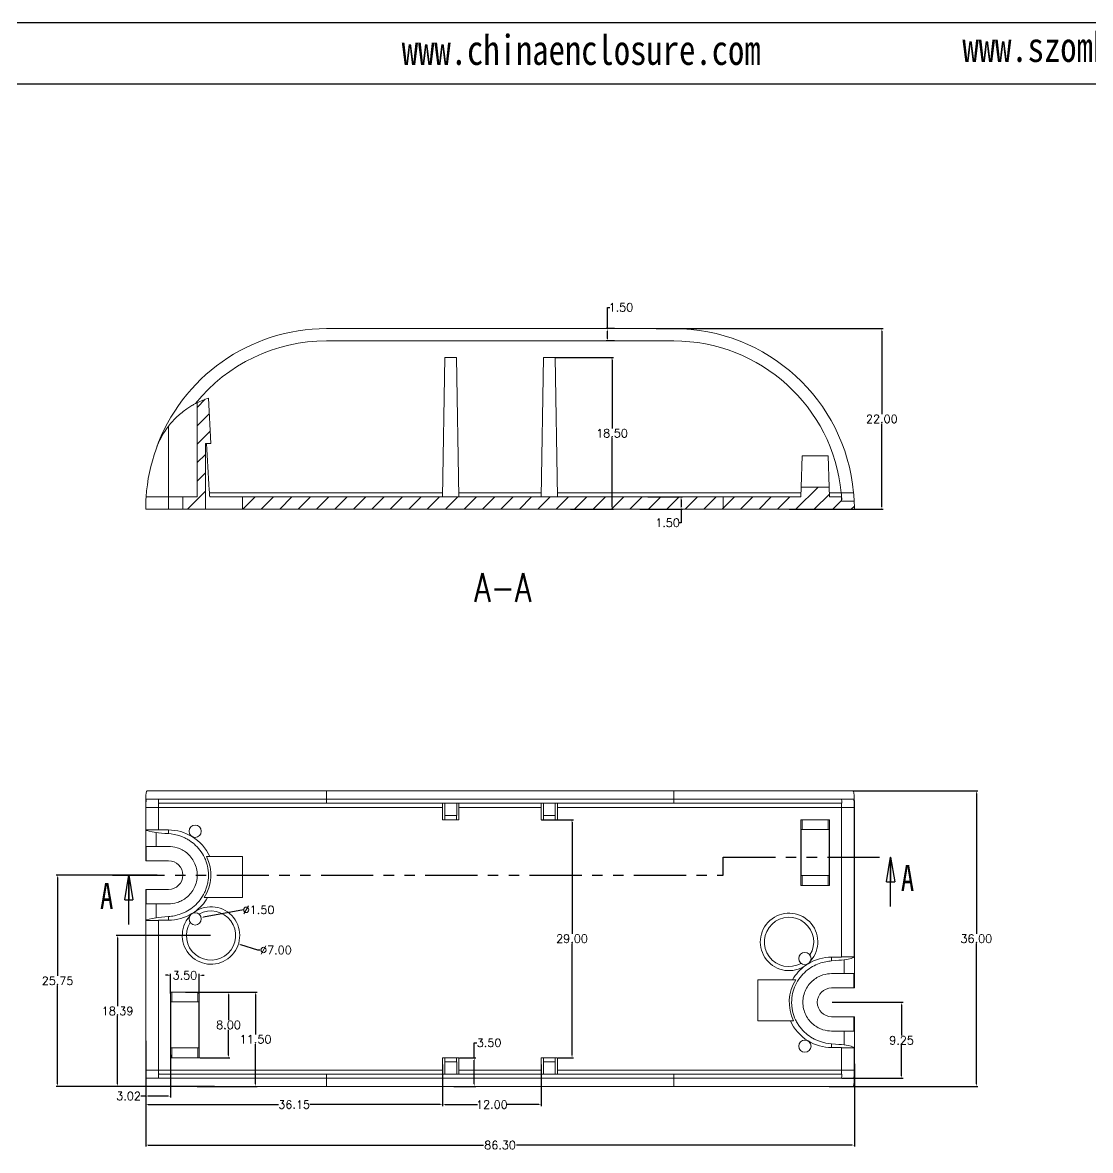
# Model space of a CAD drawing. Header units: inches. Extents: x 2759 to 3735, y 573 to 887.
# Drawn here: x 3407 to 3537, y 749.1 to 886.5 of the extents above; entities that cross this region are included whole.
import ezdxf

# ---------------------------------------------------------------- set-up
doc = ezdxf.new("R2010")
doc.units = ezdxf.units.IN
doc.linetypes.add('PHANTOM', pattern=[12.7, 6.35, -1.27, 1.27, -1.27, 1.27, -1.27])
doc.layers.add('文字', color=81, linetype='Continuous')
doc.styles.add('SLDTEXTSTYLE0', font='TXT', dxfattribs={"width": 0.75})
doc.styles.add('SLDTEXTSTYLE3', font='TXT', dxfattribs={"width": 0.75, "bigfont": 'bigfont'})
doc.styles.get("Standard").update_dxf_attribs({"font": 'txt', "bigfont": 'gbcbig.shx'})
doc.styles.add('宋体', font='', dxfattribs={"width": 0.8, "height": 3.5})
doc.styles.get('宋体').set_extended_font_data('SimSun')
doc.dimstyles.new('1.5', dxfattribs={"dimtxt": 1, "dimasz": 0.3, "dimexe": 0.18, "dimexo": 0.0625, "dimgap": 0.09, "dimtad": 0, "dimtih": 1, "dimtoh": 1, "dimzin": 0, "dimdsep": 46, "dimtxsty": 'Standard', "dimcen": 0, "dimadec": 0, "dimazin": 2, "dimtfac": 1, "dimtofl": 0, "dimtmove": 0, "dimatfit": 3, "dimfxl": 1, "dimtolj": 1, "dimtzin": 0, "dimarcsym": 0})

# ---------------------------------------------------------------- blocks, each defined once
blk = doc.blocks.new('_CLOSED')
at = {"color": 0, "linetype": 'ByBlock', "lineweight": -2}
for p, q in [((-1, 0.166667), (0, 0)), ((-1, 0.166667), (-1, -0.166667)), ((0, 0), (-1, -0.166667)), ((0, 0), (-1, 0))]:
    blk.add_line(p, q, dxfattribs=at)
blk = doc.blocks.new('*D218')
at = {"color": 0, "lineweight": -2}
for p, q in [((3421.96, 762.48), (3421.96, 749.62)), ((3508.26, 759.68), (3508.26, 749.62)), ((3422.26, 749.8), (3463.1, 749.8)), ((3507.96, 749.8), (3467.11, 749.8))]:
    blk.add_line(p, q, dxfattribs=at)
at = {"color": 0}
for points in [[(3422.26, 749.85), (3422.26, 749.75), (3421.96, 749.8)], [(3507.96, 749.85), (3507.96, 749.75), (3508.26, 749.8)]]:
    blk.add_solid(points, dxfattribs=at)
at = {"layer": 'Defpoints', "color": 0}
for p in [(3421.96, 762.55), (3508.26, 759.74), (3508.26, 749.8)]:
    blk.add_point(p, dxfattribs=at)
at = {"color": 0, "insert": (3465.11, 749.8), "char_height": 1, "attachment_point": 5}
blk.add_mtext('\\A1;86.30', dxfattribs=at)
blk = doc.blocks.new('*D219')
at = {"color": 0, "lineweight": -2}
for p, q in [((3508.14, 792.94), (3523.29, 792.94)), ((3523.11, 792.64), (3523.11, 775.53)), ((3523.11, 757.24), (3523.11, 774.35)), ((3505.18, 756.94), (3523.29, 756.94))]:
    blk.add_line(p, q, dxfattribs=at)
at = {"color": 0}
for points in [[(3523.06, 792.64), (3523.16, 792.64), (3523.11, 792.94)], [(3523.06, 757.24), (3523.16, 757.24), (3523.11, 756.94)]]:
    blk.add_solid(points, dxfattribs=at)
at = {"layer": 'Defpoints', "color": 0}
for p in [(3508.08, 792.94), (3523.11, 792.94), (3505.12, 756.94)]:
    blk.add_point(p, dxfattribs=at)
at = {"color": 0, "insert": (3523.11, 774.94), "char_height": 1, "attachment_point": 5}
blk.add_mtext('\\A1;36.00', dxfattribs=at)
blk = doc.blocks.new('*D221')
at = {"color": 0, "lineweight": -2}
for p, q in [((3428.54, 768.44), (3432.22, 768.44)), ((3432.04, 768.14), (3432.04, 765.03)), ((3432.04, 760.74), (3432.04, 763.85)), ((3428.54, 760.44), (3432.22, 760.44))]:
    blk.add_line(p, q, dxfattribs=at)
at = {"color": 0}
for points in [[(3431.99, 768.14), (3432.09, 768.14), (3432.04, 768.44)], [(3431.99, 760.74), (3432.09, 760.74), (3432.04, 760.44)]]:
    blk.add_solid(points, dxfattribs=at)
at = {"layer": 'Defpoints', "color": 0}
for p in [(3428.48, 768.44), (3432.04, 768.44), (3428.48, 760.44)]:
    blk.add_point(p, dxfattribs=at)
at = {"color": 0, "insert": (3432.04, 764.44), "char_height": 1, "attachment_point": 5}
blk.add_mtext('\\A1;8.00', dxfattribs=at)
blk = doc.blocks.new('*D222')
at = {"color": 0, "lineweight": -2}
for p, q in [((3426.79, 768.44), (3435.52, 768.44)), ((3435.34, 768.14), (3435.34, 763.28)), ((3435.34, 757.24), (3435.34, 762.1)), ((3428.24, 756.94), (3435.52, 756.94))]:
    blk.add_line(p, q, dxfattribs=at)
at = {"color": 0}
for points in [[(3435.29, 768.14), (3435.39, 768.14), (3435.34, 768.44)], [(3435.29, 757.24), (3435.39, 757.24), (3435.34, 756.94)]]:
    blk.add_solid(points, dxfattribs=at)
at = {"layer": 'Defpoints', "color": 0}
for p in [(3426.73, 768.44), (3435.34, 768.44), (3428.18, 756.94)]:
    blk.add_point(p, dxfattribs=at)
at = {"color": 0, "insert": (3435.34, 762.69), "char_height": 1, "attachment_point": 5}
blk.add_mtext('\\A1;11.50', dxfattribs=at)
blk = doc.blocks.new('*D223')
at = {"color": 0, "lineweight": -2}
for p, q in [((3429.85, 775.33), (3418.35, 775.33)), ((3418.53, 775.03), (3418.53, 766.72)), ((3418.53, 757.24), (3418.53, 765.54)), ((3430.35, 756.94), (3418.35, 756.94))]:
    blk.add_line(p, q, dxfattribs=at)
at = {"color": 0}
for points in [[(3418.48, 775.03), (3418.58, 775.03), (3418.53, 775.33)], [(3418.48, 757.24), (3418.58, 757.24), (3418.53, 756.94)]]:
    blk.add_solid(points, dxfattribs=at)
at = {"layer": 'Defpoints', "color": 0}
for p in [(3418.53, 775.33), (3429.91, 775.33), (3430.42, 756.94)]:
    blk.add_point(p, dxfattribs=at)
at = {"color": 0, "insert": (3418.53, 766.13), "char_height": 1, "attachment_point": 5}
blk.add_mtext('\\A1;18.39', dxfattribs=at)
blk = doc.blocks.new('*D224')
at = {"color": 0, "lineweight": -2}
for p, q in [((3423.35, 782.69), (3411.04, 782.69)), ((3411.22, 782.39), (3411.22, 770.4)), ((3411.22, 757.24), (3411.22, 769.22)), ((3426.47, 756.94), (3411.04, 756.94))]:
    blk.add_line(p, q, dxfattribs=at)
at = {"color": 0}
for points in [[(3411.17, 782.39), (3411.27, 782.39), (3411.22, 782.69)], [(3411.17, 757.24), (3411.27, 757.24), (3411.22, 756.94)]]:
    blk.add_solid(points, dxfattribs=at)
at = {"layer": 'Defpoints', "color": 0}
for p in [(3411.22, 782.69), (3423.41, 782.69), (3426.54, 756.94)]:
    blk.add_point(p, dxfattribs=at)
at = {"color": 0, "insert": (3411.22, 769.81), "char_height": 1, "attachment_point": 5}
blk.add_mtext('\\A1;25.75', dxfattribs=at)
blk = doc.blocks.new('*D225')
at = {"color": 0, "lineweight": -2}
for p, q in [((3461.96, 760.44), (3461.96, 762.26)), ((3461.96, 762.26), (3462.26, 762.26)), ((3460.17, 760.44), (3462.14, 760.44)), ((3461.96, 757.24), (3461.96, 760.14)), ((3459.46, 756.94), (3462.14, 756.94))]:
    blk.add_line(p, q, dxfattribs=at)
at = {"color": 0}
for points in [[(3461.91, 760.14), (3462.01, 760.14), (3461.96, 760.44)], [(3461.91, 757.24), (3462.01, 757.24), (3461.96, 756.94)]]:
    blk.add_solid(points, dxfattribs=at)
at = {"layer": 'Defpoints', "color": 0}
for p in [(3460.11, 760.44), (3461.96, 760.44), (3459.39, 756.94)]:
    blk.add_point(p, dxfattribs=at)
at = {"color": 0, "insert": (3463.77, 762.26), "char_height": 1, "attachment_point": 5}
blk.add_mtext('\\A1;3.50', dxfattribs=at)
blk = doc.blocks.new('*D226')
at = {"color": 0, "lineweight": -2}
for p, q in [((3421.96, 759.4), (3421.96, 754.55)), ((3458.11, 759.4), (3458.11, 754.55)), ((3422.26, 754.73), (3438.11, 754.73)), ((3457.81, 754.73), (3441.95, 754.73))]:
    blk.add_line(p, q, dxfattribs=at)
at = {"color": 0}
for points in [[(3422.26, 754.78), (3422.26, 754.68), (3421.96, 754.73)], [(3457.81, 754.78), (3457.81, 754.68), (3458.11, 754.73)]]:
    blk.add_solid(points, dxfattribs=at)
at = {"layer": 'Defpoints', "color": 0}
for p in [(3421.96, 759.47), (3458.11, 759.47), (3458.11, 754.73)]:
    blk.add_point(p, dxfattribs=at)
at = {"color": 0, "insert": (3440.03, 754.73), "char_height": 1, "attachment_point": 5}
blk.add_mtext('\\A1;36.15', dxfattribs=at)
blk = doc.blocks.new('*D227')
at = {"color": 0, "lineweight": -2}
for p, q in [((3458.11, 759.63), (3458.11, 754.55)), ((3470.11, 759.63), (3470.11, 754.55)), ((3458.41, 754.73), (3462.35, 754.73)), ((3469.81, 754.73), (3465.86, 754.73))]:
    blk.add_line(p, q, dxfattribs=at)
at = {"color": 0}
for points in [[(3458.41, 754.78), (3458.41, 754.68), (3458.11, 754.73)], [(3469.81, 754.78), (3469.81, 754.68), (3470.11, 754.73)]]:
    blk.add_solid(points, dxfattribs=at)
at = {"layer": 'Defpoints', "color": 0}
for p in [(3458.11, 759.69), (3470.11, 759.69), (3470.11, 754.73)]:
    blk.add_point(p, dxfattribs=at)
at = {"color": 0, "insert": (3464.11, 754.73), "char_height": 1, "attachment_point": 5}
blk.add_mtext('\\A1;12.00', dxfattribs=at)
blk = doc.blocks.new('*D228')
at = {"color": 0, "lineweight": -2}
for p, q in [((3470.17, 789.44), (3474.05, 789.44)), ((3473.87, 789.14), (3473.87, 775.53)), ((3473.87, 760.74), (3473.87, 774.35)), ((3472.17, 760.44), (3474.05, 760.44))]:
    blk.add_line(p, q, dxfattribs=at)
at = {"color": 0}
for points in [[(3473.82, 789.14), (3473.92, 789.14), (3473.87, 789.44)], [(3473.82, 760.74), (3473.92, 760.74), (3473.87, 760.44)]]:
    blk.add_solid(points, dxfattribs=at)
at = {"layer": 'Defpoints', "color": 0}
for p in [(3470.11, 789.44), (3473.87, 789.44), (3472.11, 760.44)]:
    blk.add_point(p, dxfattribs=at)
at = {"color": 0, "insert": (3473.87, 774.94), "char_height": 1, "attachment_point": 5}
blk.add_mtext('\\A1;29.00', dxfattribs=at)
blk = doc.blocks.new('*D230')
at = {"color": 0, "lineweight": -2}
for p, q in [((3424.98, 760.78), (3424.98, 755.59)), ((3421.96, 757.92), (3421.96, 755.59)), ((3421.96, 755.77), (3421.37, 755.77)), ((3424.68, 755.77), (3422.26, 755.77))]:
    blk.add_line(p, q, dxfattribs=at)
at = {"color": 0}
for points in [[(3422.26, 755.82), (3422.26, 755.72), (3421.96, 755.77)], [(3424.68, 755.82), (3424.68, 755.72), (3424.98, 755.77)]]:
    blk.add_solid(points, dxfattribs=at)
at = {"layer": 'Defpoints', "color": 0}
for p in [(3424.98, 760.84), (3421.96, 757.99), (3421.96, 755.77)]:
    blk.add_point(p, dxfattribs=at)
at = {"color": 0, "insert": (3419.87, 755.77), "char_height": 1, "attachment_point": 5}
blk.add_mtext('\\A1;3.02', dxfattribs=at)
blk = doc.blocks.new('*D231')
at = {"color": 0, "lineweight": -2}
for p, q in [((3424.68, 770.48), (3424.38, 770.48)), ((3424.98, 768.28), (3424.98, 770.66)), ((3428.48, 768.28), (3428.48, 770.66)), ((3428.78, 770.48), (3429.08, 770.48))]:
    blk.add_line(p, q, dxfattribs=at)
at = {"color": 0}
for points in [[(3424.68, 770.53), (3424.68, 770.43), (3424.98, 770.48)], [(3428.78, 770.53), (3428.78, 770.43), (3428.48, 770.48)]]:
    blk.add_solid(points, dxfattribs=at)
at = {"layer": 'Defpoints', "color": 0}
for p in [(3428.48, 770.48), (3424.98, 768.22), (3428.48, 768.22)]:
    blk.add_point(p, dxfattribs=at)
at = {"color": 0, "insert": (3426.73, 770.48), "char_height": 1, "attachment_point": 5}
blk.add_mtext('\\A1;3.50', dxfattribs=at)
blk = doc.blocks.new('*D232')
at = {"color": 0, "lineweight": -2}
for p, q in [((3435.59, 773.56), (3433.54, 774.2)), ((3435.89, 773.56), (3435.59, 773.56))]:
    blk.add_line(p, q, dxfattribs=at)
at = {"color": 0}
blk.add_solid([(3433.55, 774.25), (3433.52, 774.15), (3433.25, 774.29)], dxfattribs=at)
at = {"layer": 'Defpoints', "color": 0}
for p in [(3426.57, 776.37), (3433.25, 774.29)]:
    blk.add_point(p, dxfattribs=at)
at = {"color": 0, "insert": (3437.81, 773.56), "char_height": 1, "attachment_point": 5}
blk.add_mtext('\\A1;∅7.00', dxfattribs=at)
blk = doc.blocks.new('*D233')
at = {"color": 0, "lineweight": -2}
blk.add_line((3433.86, 778.46), (3429.01, 777.55), dxfattribs=at)
at = {"color": 0}
blk.add_solid([(3429, 777.59), (3429.02, 777.5), (3428.72, 777.49)], dxfattribs=at)
at = {"layer": 'Defpoints', "color": 0}
for p in [(3427.24, 777.21), (3428.72, 777.49)]:
    blk.add_point(p, dxfattribs=at)
at = {"color": 0, "insert": (3435.7, 778.46), "char_height": 1, "attachment_point": 5}
blk.add_mtext('\\A1;∅1.50', dxfattribs=at)
blk = doc.blocks.new('*D234')
at = {"color": 0, "lineweight": -2}
for p, q in [((3505.55, 767.19), (3514.18, 767.19)), ((3514, 766.89), (3514, 763.15)), ((3514, 758.24), (3514, 761.97)), ((3506.72, 757.94), (3514.18, 757.94))]:
    blk.add_line(p, q, dxfattribs=at)
at = {"color": 0}
for points in [[(3513.95, 766.89), (3514.05, 766.89), (3514, 767.19)], [(3513.95, 758.24), (3514.05, 758.24), (3514, 757.94)]]:
    blk.add_solid(points, dxfattribs=at)
at = {"layer": 'Defpoints', "color": 0}
for p in [(3505.48, 767.19), (3514, 767.19), (3506.66, 757.94)]:
    blk.add_point(p, dxfattribs=at)
at = {"color": 0, "insert": (3514, 762.56), "char_height": 1, "attachment_point": 5}
blk.add_mtext('\\A1;9.25', dxfattribs=at)
blk = doc.blocks.new('*D238')
at = {"color": 0, "lineweight": -2}
for p, q in [((3483.11, 828.76), (3487.33, 828.76)), ((3482.13, 827.26), (3487.33, 827.26)), ((3487.15, 828.46), (3487.15, 827.56)), ((3487.15, 827.26), (3487.15, 825.61)), ((3487.15, 825.61), (3486.85, 825.61))]:
    blk.add_line(p, q, dxfattribs=at)
at = {"color": 0}
for points in [[(3487.1, 828.46), (3487.2, 828.46), (3487.15, 828.76)], [(3487.1, 827.56), (3487.2, 827.56), (3487.15, 827.26)]]:
    blk.add_solid(points, dxfattribs=at)
at = {"layer": 'Defpoints', "color": 0}
for p in [(3483.04, 828.76), (3487.15, 828.76), (3482.07, 827.26)]:
    blk.add_point(p, dxfattribs=at)
at = {"color": 0, "insert": (3485.51, 825.61), "char_height": 1, "attachment_point": 5}
blk.add_mtext('\\A1;1.50', dxfattribs=at)
blk = doc.blocks.new('*D239')
at = {"color": 0, "lineweight": -2}
for p, q in [((3484.12, 849.26), (3511.78, 849.26)), ((3511.6, 848.96), (3511.6, 838.85)), ((3511.6, 827.56), (3511.6, 837.67)), ((3500.33, 827.26), (3511.78, 827.26))]:
    blk.add_line(p, q, dxfattribs=at)
at = {"color": 0}
for points in [[(3511.55, 848.96), (3511.65, 848.96), (3511.6, 849.26)], [(3511.55, 827.56), (3511.65, 827.56), (3511.6, 827.26)]]:
    blk.add_solid(points, dxfattribs=at)
at = {"layer": 'Defpoints', "color": 0}
for p in [(3484.06, 849.26), (3511.6, 849.26), (3500.27, 827.26)]:
    blk.add_point(p, dxfattribs=at)
at = {"color": 0, "insert": (3511.6, 838.26), "char_height": 1, "attachment_point": 5}
blk.add_mtext('\\A1;22.00', dxfattribs=at)
blk = doc.blocks.new('*D240')
at = {"color": 0, "lineweight": -2}
for p, q in [((3478.19, 849.26), (3478.19, 851.85)), ((3478.19, 851.85), (3478.49, 851.85)), ((3479.06, 849.26), (3478.01, 849.26)), ((3479.06, 847.76), (3478.01, 847.76)), ((3478.19, 848.06), (3478.19, 848.96))]:
    blk.add_line(p, q, dxfattribs=at)
at = {"color": 0}
for points in [[(3478.14, 848.96), (3478.24, 848.96), (3478.19, 849.26)], [(3478.14, 848.06), (3478.24, 848.06), (3478.19, 847.76)]]:
    blk.add_solid(points, dxfattribs=at)
at = {"layer": 'Defpoints', "color": 0}
for p in [(3478.19, 849.26), (3479.13, 849.26), (3479.13, 847.76)]:
    blk.add_point(p, dxfattribs=at)
at = {"color": 0, "insert": (3479.83, 851.85), "char_height": 1, "attachment_point": 5}
blk.add_mtext('\\A1;1.50', dxfattribs=at)
blk = doc.blocks.new('*D241')
at = {"color": 0, "lineweight": -2}
for p, q in [((3471.87, 845.76), (3478.92, 845.76)), ((3478.74, 845.46), (3478.74, 837.1)), ((3478.74, 827.56), (3478.74, 835.92)), ((3473.67, 827.26), (3478.92, 827.26))]:
    blk.add_line(p, q, dxfattribs=at)
at = {"color": 0}
for points in [[(3478.69, 845.46), (3478.79, 845.46), (3478.74, 845.76)], [(3478.69, 827.56), (3478.79, 827.56), (3478.74, 827.26)]]:
    blk.add_solid(points, dxfattribs=at)
at = {"layer": 'Defpoints', "color": 0}
for p in [(3471.81, 845.76), (3473.61, 827.26), (3478.74, 827.26)]:
    blk.add_point(p, dxfattribs=at)
at = {"color": 0, "insert": (3478.74, 836.51), "char_height": 1, "attachment_point": 5}
blk.add_mtext('\\A1;18.50', dxfattribs=at)

msp = doc.modelspace()

# ---------------------------------------------------------------- hatches: boundary and pattern name
at = {"linetype": 'Continuous', "lineweight": 0}
h = msp.add_hatch(dxfattribs=at)
h.set_pattern_fill('ANSI31', color=4, scale=0.5, style=0)
edge = h.paths.add_edge_path(flags=0)
edge.add_line((3428.228, 828.76), (3426.478, 828.76))
edge.add_line((3426.478, 828.76), (3426.478, 827.26))
edge.add_line((3426.478, 827.26), (3429.228, 827.26))
edge.add_line((3429.228, 827.26), (3429.228, 835.26))
edge.add_line((3429.228, 835.26), (3429.888, 835.26))
edge.add_line((3429.888, 835.26), (3429.598, 840.786))
edge.add_arc((3432.642, 831.26), 10, 107.72076, 116.19038)
edge.add_line((3428.228, 840.234), (3428.228, 828.76))
h = msp.add_hatch(dxfattribs=at)
h.set_pattern_fill('ANSI31', color=4, scale=0.5, style=0)
edge = h.paths.add_edge_path(flags=0)
edge.add_line((3492.28, 828.76), (3492.28, 827.26))
edge.add_line((3492.28, 827.26), (3508.255, 827.26))
edge.add_arc((3486.255, 827.26), 22, 0, 2.60525)
edge.add_line((3508.233, 828.26), (3506.7, 828.26))
edge.add_line((3506.7, 828.26), (3506.7, 828.76))
edge.add_line((3506.7, 828.76), (3505.233, 828.76))
edge.add_line((3505.233, 828.76), (3505.191, 829.96))
edge.add_line((3505.191, 829.96), (3501.775, 829.96))
edge.add_line((3501.775, 829.96), (3501.733, 828.76))
edge.add_line((3501.733, 828.76), (3492.28, 828.76))
h = msp.add_hatch(dxfattribs=at)
h.set_pattern_fill('ANSI31', color=4, scale=0.5, style=0)
h.paths.add_polyline_path([(3492.28, 828.76), (3433.728, 828.76), (3433.728, 827.26), (3492.28, 827.26)], flags=0)

# ---------------------------------------------------------------- linework, layer by layer
for p, q in [((3291.166, 886.544), (3734.668, 886.544)), ((3302.642, 879.078), (3727.202, 879.078))]:
    msp.add_line(p, q)
at = {"color": 7, "linetype": 'Continuous', "lineweight": 15}
for p, q in [((3486.255, 849.26), (3443.955, 849.26)), ((3443.955, 847.76), (3486.255, 847.76)), ((3458.402, 845.76), (3458.105, 828.76)), ((3458.402, 845.76), (3459.809, 845.76)), ((3459.809, 845.76), (3460.105, 828.76)), ((3470.402, 845.76), (3470.105, 828.76)), ((3470.402, 845.76), (3471.809, 845.76)), ((3471.809, 845.76), (3472.105, 828.76)), ((3428.228, 828.76), (3428.228, 840.234)), ((3429.598, 840.786), (3429.888, 835.26)), ((3424.728, 837.374), (3424.728, 828.76)), ((3429.228, 835.26), (3429.228, 827.26)), ((3429.228, 835.26), (3429.888, 835.26)), ((3501.775, 829.96), (3501.907, 833.76)), ((3505.058, 833.76), (3501.907, 833.76)), ((3505.191, 829.96), (3505.058, 833.76)), ((3501.733, 828.76), (3501.775, 829.96)), ((3501.775, 829.96), (3505.191, 829.96)), ((3505.191, 829.96), (3505.233, 828.76)), ((3424.728, 828.76), (3422.007, 828.76)), ((3424.728, 827.26), (3424.728, 828.76)), ((3426.478, 828.76), (3424.728, 828.76)), ((3426.478, 827.26), (3426.478, 828.76)), ((3426.478, 828.76), (3428.228, 828.76)), ((3429.747, 828.76), (3433.728, 828.76)), ((3433.728, 828.76), (3492.28, 828.76)), ((3433.728, 827.26), (3433.728, 828.76)), ((3460.097, 829.26), (3470.114, 829.26)), ((3492.28, 828.76), (3492.28, 827.26)), ((3492.28, 828.76), (3501.733, 828.76)), ((3505.233, 828.76), (3506.7, 828.76)), ((3506.658, 829.26), (3508.164, 829.26)), ((3506.7, 828.76), (3506.7, 828.26)), ((3506.708, 828.394), (3506.708, 828.658)), ((3421.955, 827.26), (3424.728, 827.26)), ((3424.728, 827.26), (3426.478, 827.26)), ((3426.478, 827.26), (3429.228, 827.26)), ((3429.228, 827.26), (3433.728, 827.26)), ((3433.728, 827.26), (3492.28, 827.26)), ((3492.28, 827.26), (3508.255, 827.26)), ((3506.7, 828.394), (3506.708, 828.394)), ((3506.7, 828.26), (3508.233, 828.26)), ((3422.134, 792.939), (3443.955, 792.939)), ((3443.955, 792.939), (3443.955, 791.939)), ((3486.255, 792.939), (3443.955, 792.939)), ((3486.255, 791.939), (3486.255, 792.939)), ((3486.255, 792.939), (3508.077, 792.939)), ((3422.047, 791.939), (3443.955, 791.939)), ((3423.503, 791.737), (3423.503, 791.439)), ((3423.503, 791.439), (3423.51, 791.439)), ((3423.51, 791.439), (3423.51, 790.939)), ((3423.553, 791.439), (3443.955, 791.439)), ((3486.255, 791.939), (3443.955, 791.939)), ((3443.955, 791.939), (3443.955, 791.439)), ((3443.955, 791.439), (3486.255, 791.439)), ((3458.385, 791.439), (3458.385, 789.939)), ((3459.826, 789.939), (3459.826, 791.439)), ((3470.385, 791.439), (3470.385, 789.939)), ((3471.826, 789.939), (3471.826, 791.439)), ((3486.255, 791.939), (3508.164, 791.939)), ((3486.255, 791.939), (3486.255, 791.439)), ((3486.255, 791.439), (3506.658, 791.439)), ((3506.7, 791.439), (3506.708, 791.439)), ((3506.7, 791.439), (3506.7, 790.939)), ((3506.708, 791.737), (3506.708, 791.439)), ((3421.955, 790.139), (3421.955, 784.439)), ((3421.978, 790.939), (3421.978, 788.215)), ((3423.51, 790.939), (3421.978, 790.939)), ((3458.105, 790.939), (3423.51, 790.939)), ((3423.51, 790.939), (3423.51, 788.189)), ((3458.105, 790.939), (3458.105, 789.439)), ((3460.105, 789.439), (3460.105, 790.939)), ((3470.105, 790.939), (3460.105, 790.939)), ((3470.105, 790.939), (3470.105, 789.439)), ((3472.105, 789.439), (3472.105, 790.939)), ((3506.7, 790.939), (3472.105, 790.939)), ((3508.233, 790.939), (3506.7, 790.939)), ((3506.7, 790.939), (3506.7, 772.689)), ((3508.233, 772.715), (3508.233, 790.939)), ((3508.255, 768.939), (3508.255, 790.139)), ((3458.402, 789.439), (3458.105, 789.439)), ((3458.402, 789.939), (3458.385, 789.939)), ((3458.402, 789.939), (3458.402, 789.439)), ((3459.809, 789.939), (3458.402, 789.939)), ((3458.402, 789.439), (3459.809, 789.439)), ((3459.809, 789.439), (3459.809, 789.939)), ((3459.809, 789.939), (3459.826, 789.939)), ((3459.809, 789.439), (3460.105, 789.439)), ((3470.402, 789.439), (3470.105, 789.439)), ((3470.402, 789.939), (3470.385, 789.939)), ((3470.402, 789.939), (3470.402, 789.439)), ((3471.809, 789.939), (3470.402, 789.939)), ((3470.402, 789.439), (3471.809, 789.439)), ((3471.809, 789.439), (3471.809, 789.939)), ((3471.809, 789.939), (3471.826, 789.939)), ((3471.809, 789.439), (3472.105, 789.439)), ((3501.733, 789.439), (3501.733, 781.439)), ((3501.907, 789.439), (3501.733, 789.439)), ((3501.907, 789.439), (3501.907, 788.239)), ((3505.058, 789.439), (3501.907, 789.439)), ((3505.058, 788.239), (3505.058, 789.439)), ((3505.058, 789.439), (3505.233, 789.439)), ((3505.233, 781.439), (3505.233, 789.439)), ((3423.51, 788.215), (3421.978, 788.215)), ((3423.214, 786.189), (3423.214, 787.883)), ((3424.728, 788.189), (3423.51, 788.189)), ((3424.728, 787.737), (3424.728, 788.189)), ((3501.775, 782.639), (3501.775, 788.239)), ((3501.775, 788.239), (3501.907, 788.239)), ((3505.058, 788.239), (3501.907, 788.239)), ((3505.191, 788.239), (3505.058, 788.239)), ((3505.191, 782.639), (3505.191, 788.239)), ((3422.007, 786.189), (3423.214, 786.189)), ((3422.007, 784.439), (3422.007, 786.189)), ((3424.728, 786.189), (3423.214, 786.189)), ((3429.747, 784.939), (3433.728, 784.939)), ((3433.728, 784.939), (3433.728, 779.939)), ((3422.007, 784.439), (3421.955, 784.439)), ((3424.728, 784.439), (3422.007, 784.439)), ((3501.907, 782.639), (3501.775, 782.639)), ((3501.907, 782.639), (3501.907, 781.439)), ((3501.907, 782.639), (3505.058, 782.639)), ((3505.058, 781.439), (3505.058, 782.639)), ((3505.058, 782.639), (3505.191, 782.639)), ((3421.955, 780.939), (3422.007, 780.939)), ((3421.955, 780.939), (3421.955, 759.739)), ((3422.007, 779.189), (3422.007, 780.939)), ((3422.007, 780.939), (3424.728, 780.939)), ((3501.907, 781.439), (3501.733, 781.439)), ((3501.907, 781.439), (3505.058, 781.439)), ((3505.058, 781.439), (3505.233, 781.439)), ((3423.214, 779.189), (3422.007, 779.189)), ((3423.214, 777.494), (3423.214, 779.189)), ((3423.214, 779.189), (3424.728, 779.189)), ((3433.728, 779.939), (3429.491, 779.939)), ((3421.978, 777.162), (3421.978, 758.939)), ((3421.978, 777.162), (3423.51, 777.162)), ((3423.51, 777.189), (3424.728, 777.189)), ((3423.51, 777.189), (3423.51, 758.939)), ((3424.728, 777.64), (3424.728, 777.189)), ((3505.483, 772.237), (3505.483, 772.689)), ((3506.7, 772.689), (3505.483, 772.689)), ((3508.233, 772.715), (3506.7, 772.715)), ((3506.997, 772.383), (3506.997, 770.689)), ((3496.483, 764.939), (3496.483, 769.939)), ((3496.483, 769.939), (3500.72, 769.939)), ((3506.997, 770.689), (3505.483, 770.689)), ((3506.997, 770.689), (3508.204, 770.689)), ((3508.204, 770.689), (3508.204, 768.939)), ((3424.978, 768.439), (3424.978, 760.439)), ((3425.153, 768.439), (3424.978, 768.439)), ((3425.153, 768.439), (3425.153, 767.239)), ((3428.304, 768.439), (3425.153, 768.439)), ((3428.304, 767.239), (3428.304, 768.439)), ((3428.304, 768.439), (3428.478, 768.439)), ((3428.478, 760.439), (3428.478, 768.439)), ((3508.204, 768.939), (3505.483, 768.939)), ((3508.255, 768.939), (3508.204, 768.939)), ((3425.153, 767.239), (3425.02, 767.239)), ((3425.02, 767.239), (3425.02, 761.639)), ((3428.304, 767.239), (3425.153, 767.239)), ((3428.304, 767.239), (3428.436, 767.239)), ((3428.436, 767.239), (3428.436, 761.639)), ((3505.483, 765.439), (3508.204, 765.439)), ((3508.204, 765.439), (3508.204, 763.689)), ((3508.204, 765.439), (3508.255, 765.439)), ((3508.255, 759.739), (3508.255, 765.439)), ((3500.464, 764.939), (3496.483, 764.939)), ((3505.483, 763.689), (3506.997, 763.689)), ((3506.997, 763.689), (3506.997, 761.994)), ((3508.204, 763.689), (3506.997, 763.689)), ((3425.02, 761.639), (3425.153, 761.639)), ((3425.153, 761.639), (3425.153, 760.439)), ((3425.153, 761.639), (3428.304, 761.639)), ((3428.304, 760.439), (3428.304, 761.639)), ((3428.436, 761.639), (3428.304, 761.639)), ((3505.483, 762.14), (3505.483, 761.689)), ((3505.483, 761.689), (3506.7, 761.689)), ((3506.7, 761.689), (3506.7, 758.939)), ((3506.7, 761.662), (3508.233, 761.662)), ((3508.233, 758.939), (3508.233, 761.662)), ((3425.153, 760.439), (3424.978, 760.439)), ((3425.153, 760.439), (3428.304, 760.439)), ((3428.304, 760.439), (3428.478, 760.439)), ((3458.402, 760.439), (3458.105, 760.439)), ((3458.105, 758.939), (3458.105, 760.439)), ((3458.402, 759.939), (3458.385, 759.939)), ((3458.385, 758.439), (3458.385, 759.939)), ((3458.402, 759.939), (3458.402, 760.439)), ((3458.402, 760.439), (3459.809, 760.439)), ((3459.809, 759.939), (3458.402, 759.939)), ((3459.809, 760.439), (3459.809, 759.939)), ((3459.809, 760.439), (3460.105, 760.439)), ((3459.809, 759.939), (3459.826, 759.939)), ((3459.826, 759.939), (3459.826, 758.439)), ((3460.105, 760.439), (3460.105, 758.939)), ((3470.402, 760.439), (3470.105, 760.439)), ((3470.105, 758.939), (3470.105, 760.439)), ((3470.385, 758.439), (3470.385, 759.939)), ((3470.402, 759.939), (3470.385, 759.939)), ((3470.402, 759.939), (3470.402, 760.439)), ((3470.402, 760.439), (3471.809, 760.439)), ((3471.809, 759.939), (3470.402, 759.939)), ((3471.809, 760.439), (3471.809, 759.939)), ((3471.809, 760.439), (3472.105, 760.439)), ((3471.809, 759.939), (3471.826, 759.939)), ((3471.826, 759.939), (3471.826, 758.439)), ((3472.105, 760.439), (3472.105, 758.939)), ((3421.978, 758.939), (3423.51, 758.939)), ((3423.503, 758.439), (3423.51, 758.439)), ((3423.503, 758.14), (3423.503, 758.439)), ((3423.51, 758.439), (3423.51, 758.939)), ((3423.51, 758.939), (3458.105, 758.939)), ((3423.553, 758.439), (3443.955, 758.439)), ((3443.955, 757.939), (3443.955, 758.439)), ((3443.955, 758.439), (3486.255, 758.439)), ((3460.105, 758.939), (3470.105, 758.939)), ((3472.105, 758.939), (3506.7, 758.939)), ((3486.255, 757.939), (3486.255, 758.439)), ((3486.255, 758.439), (3506.658, 758.439)), ((3506.7, 758.439), (3506.7, 758.939)), ((3506.7, 758.939), (3508.233, 758.939)), ((3506.7, 758.439), (3506.708, 758.439)), ((3506.708, 758.14), (3506.708, 758.439)), ((3443.955, 757.939), (3422.047, 757.939)), ((3443.955, 757.939), (3443.955, 756.939)), ((3443.955, 757.939), (3486.255, 757.939)), ((3486.255, 756.939), (3486.255, 757.939)), ((3508.164, 757.939), (3486.255, 757.939)), ((3443.955, 756.939), (3422.134, 756.939)), ((3443.955, 756.939), (3486.255, 756.939)), ((3508.077, 756.939), (3486.255, 756.939))]:
    msp.add_line(p, q, dxfattribs=at)
at = {"color": 8, "linetype": 'Continuous', "lineweight": 15}
for p, q in [((3429.718, 829.26), (3458.114, 829.26)), ((3472.097, 829.26), (3501.75, 829.26)), ((3505.215, 829.26), (3506.658, 829.26))]:
    msp.add_line(p, q, dxfattribs=at)
at = {"color": 1, "linetype": 'PHANTOM', "lineweight": 30}
for p, q in [((3492.28, 782.689), (3492.28, 784.872)), ((3492.28, 784.872), (3512.665, 784.872)), ((3417.904, 782.689), (3492.28, 782.689))]:
    msp.add_line(p, q, dxfattribs=at)
at = {"color": 7, "linetype": 'Continuous', "lineweight": 30}
for p, q in [((3512.665, 778.872), (3512.665, 784.872)), ((3419.904, 776.689), (3419.904, 782.689))]:
    msp.add_line(p, q, dxfattribs=at)
at = {"color": 7, "linetype": 'Continuous', "lineweight": 15}
for centre in [(3427.978, 788.027), (3427.978, 777.35), (3502.233, 772.527), (3502.233, 761.85)]:
    msp.add_circle(centre, 0.75, dxfattribs=at)
for centre, radius, start, end in [((3443.955, 827.26), 22, 90, 160.52878), ((3486.255, 827.26), 22, 5.21591, 90), ((3443.955, 827.26), 20.5, 90, 141.02125), ((3486.255, 827.26), 20.5, 5.59874, 90), ((3432.642, 831.26), 10, 107.72076, 116.19038), ((3432.642, 831.26), 10, 142.31234, 160.52878), ((3443.955, 827.26), 22, 160.52878, 176.09044), ((3443.955, 827.26), 22, 176.09044, 180), ((3486.255, 827.26), 20.5, 3.90956, 4.19612), ((3486.255, 827.26), 22, 0, 2.60525), ((3424.728, 782.689), 5.5, 58.66775, 90), ((3424.728, 782.689), 5.5, 24.14774, 58.66775), ((3424.728, 782.689), 5.159, 327.79075, 25.8554), ((3424.728, 782.689), 1.75, 270, 90), ((3424.728, 782.689), 5.5, 305.15283, 330), ((3424.728, 782.689), 5.5, 270, 301.33225), ((3429.91, 775.33), 3.5, 138.41463, 125.15283), ((3429.91, 775.33), 3, 148.03377, 119.4092), ((3424.728, 782.689), 5.5, 301.33225, 305.15283), ((3429.91, 775.33), 3.5, 125.15283, 129.02834), ((3500.301, 774.547), 3.5, 318.41463, 305.15283), ((3500.301, 774.547), 3, 328.03377, 299.4092), ((3505.483, 767.189), 5.5, 90, 121.33225), ((3505.483, 767.189), 5.5, 125.15283, 150), ((3505.483, 767.189), 5.5, 121.33225, 125.15283), ((3500.301, 774.547), 3.5, 305.15283, 309.02834), ((3505.483, 767.189), 5.159, 147.79075, 205.8554), ((3505.483, 767.189), 1.75, 90, 270), ((3505.483, 767.189), 5.5, 204.14774, 238.66775), ((3505.483, 767.189), 5.5, 238.66775, 270)]:
    msp.add_arc(centre, radius, start, end, dxfattribs=at)
for centre, major_axis, ratio, start_param, end_param in [((3458.114, 790.939), (0, 0.5), 0.0174551, 0, 1.5707963), ((3460.097, 790.939), (0, 0.5), 0.0174551, 4.712389, 6.2831853), ((3470.114, 790.939), (0, 0.5), 0.0174551, 0, 1.5707963), ((3472.097, 790.939), (0, 0.5), 0.0174551, 4.712389, 6.2831853), ((3443.955, 788.267), (22, 0), 0.0524078, 3.1870629, 3.4814296), ((3432.642, 788.058), (10, 0), 0.0524078, 3.4814296, 3.7993664), ((3443.955, 777.11), (22, 0), 0.0524078, 2.8017557, 3.0961224), ((3432.642, 777.32), (10, 0), 0.0524078, 2.4838189, 2.8017557), ((3497.569, 772.558), (10, 0), 0.0524078, 5.6254116, 5.9433484), ((3486.255, 772.767), (22, 0), 0.0524078, 5.9433484, 6.2377151), ((3497.569, 761.82), (10, 0), 0.0524078, 0.3398369, 0.6577737), ((3486.255, 761.61), (22, 0), 0.0524078, 0.0454702, 0.3398369), ((3458.114, 758.939), (0, 0.5), 0.0174551, 1.5707963, 3.1415927), ((3460.097, 758.939), (0, 0.5), 0.0174551, 3.1415927, 4.712389), ((3470.114, 758.939), (0, 0.5), 0.0174551, 1.5707963, 3.1415927), ((3472.097, 758.939), (0, 0.5), 0.0174551, 3.1415927, 4.712389)]:
    msp.add_ellipse(centre, major_axis=major_axis, ratio=ratio, start_param=start_param, end_param=end_param, dxfattribs=at)
for points, knots in [([(3428.228, 840.234), (3428.228, 840.234), (3428.22, 840.23), (3428.189, 840.215), (3428.166, 840.203), (3428.076, 840.157), (3427.985, 840.111), (3427.755, 839.986), (3427.617, 839.908), (3427.3, 839.716), (3427.128, 839.606), (3426.762, 839.352), (3426.568, 839.209), (3426.183, 838.899), (3425.988, 838.73), (3425.415, 838.193), (3425.057, 837.8), (3424.728, 837.374)], [0, 0, 0, 0, 0.0625, 0.0625, 0.125, 0.125, 0.25, 0.25, 0.375, 0.375, 0.5, 0.5, 0.625, 0.625, 0.75, 0.75, 1, 1, 1, 1]), ([(3429.371, 835.26), (3429.481, 833.37), (3429.591, 831.479), (3429.699, 829.589), (3429.715, 829.313), (3429.731, 829.037), (3429.747, 828.76)], [0.0046892801, 0.0046892801, 0.0046892801, 0.0046892801, 0.0103704334, 0.0103704334, 0.0103704334, 0.0112001358, 0.0112001358, 0.0112001358, 0.0112001358]), ([(3506.658, 829.26), (3506.671, 829.129), (3506.682, 829), (3506.697, 828.815), (3506.7, 828.76), (3506.7, 828.76)], [0, 0, 0, 0, 0.5, 0.5, 1, 1, 1, 1]), ([(3508.164, 829.26), (3508.176, 829.129), (3508.187, 828.999), (3508.205, 828.757), (3508.212, 828.647), (3508.228, 828.369), (3508.233, 828.26), (3508.233, 828.26)], [0, 0, 0, 0, 0.25, 0.25, 0.5, 0.5, 1, 1, 1, 1]), ([(3422.134, 792.939), (3422.111, 792.939), (3422.09, 792.921), (3422.053, 792.85), (3422.037, 792.797), (3422.01, 792.657), (3422, 792.572), (3421.982, 792.369), (3421.976, 792.251), (3421.966, 791.993), (3421.963, 791.852), (3421.958, 791.546), (3421.957, 791.383), (3421.955, 790.877), (3421.955, 790.509), (3421.955, 790.139)], [0, 0, 0, 0, 0.125, 0.125, 0.25, 0.25, 0.375, 0.375, 0.5, 0.5, 0.625, 0.625, 0.75, 0.75, 1, 1, 1, 1]), ([(3508.255, 790.139), (3508.255, 790.324), (3508.255, 790.506), (3508.255, 790.864), (3508.255, 791.042), (3508.254, 791.382), (3508.253, 791.542), (3508.248, 791.847), (3508.245, 791.991), (3508.235, 792.249), (3508.229, 792.365), (3508.211, 792.57), (3508.201, 792.656), (3508.161, 792.865), (3508.124, 792.939), (3508.077, 792.939)], [0, 0, 0, 0, 0.125, 0.125, 0.25, 0.25, 0.375, 0.375, 0.5, 0.5, 0.625, 0.625, 0.75, 0.75, 1, 1, 1, 1]), ([(3421.978, 790.939), (3421.978, 791.071), (3421.979, 791.201), (3421.984, 791.443), (3421.988, 791.554), (3422.004, 791.831), (3422.022, 791.939), (3422.047, 791.939)], [0, 0, 0, 0, 0.25, 0.25, 0.5, 0.5, 1, 1, 1, 1]), ([(3423.51, 790.939), (3423.51, 791.071), (3423.514, 791.2), (3423.529, 791.385), (3423.54, 791.439), (3423.553, 791.439)], [0, 0, 0, 0, 0.5, 0.5, 1, 1, 1, 1]), ([(3506.658, 791.439), (3506.671, 791.439), (3506.682, 791.385), (3506.697, 791.201), (3506.7, 791.071), (3506.7, 790.939)], [0, 0, 0, 0, 0.5, 0.5, 1, 1, 1, 1]), ([(3508.164, 791.939), (3508.176, 791.939), (3508.187, 791.913), (3508.205, 791.813), (3508.212, 791.739), (3508.228, 791.462), (3508.233, 791.203), (3508.233, 790.939)], [0, 0, 0, 0, 0.25, 0.25, 0.5, 0.5, 1, 1, 1, 1]), ([(3424.728, 787.737), (3425.177, 787.707), (3425.679, 787.622), (3426.356, 787.378), (3426.494, 787.321), (3426.769, 787.195), (3426.906, 787.125), (3427.179, 786.969), (3427.315, 786.884), (3427.583, 786.695), (3427.716, 786.592), (3428.102, 786.26), (3428.341, 786.011), (3428.771, 785.454), (3428.963, 785.143), (3429.195, 784.656), (3429.263, 784.489), (3429.382, 784.145), (3429.433, 783.968), (3429.556, 783.431), (3429.597, 783.069), (3429.598, 782.52), (3429.589, 782.335), (3429.549, 781.97), (3429.519, 781.79), (3429.44, 781.435), (3429.391, 781.26), (3429.273, 780.915), (3429.204, 780.744), (3428.974, 780.252), (3428.787, 779.948), (3428.357, 779.384), (3428.112, 779.126), (3427.599, 778.684), (3427.331, 778.497), (3426.921, 778.26), (3426.781, 778.188), (3426.505, 778.061), (3426.369, 778.005), (3425.964, 777.857), (3425.7, 777.786), (3425.193, 777.685), (3424.953, 777.655), (3424.728, 777.64)], [0, 0, 0, 0, 0.125, 0.125, 0.15625, 0.15625, 0.1875, 0.1875, 0.21875, 0.21875, 0.25, 0.25, 0.3125, 0.3125, 0.375, 0.375, 0.40625, 0.40625, 0.4375, 0.4375, 0.5, 0.5, 0.53125, 0.53125, 0.5625, 0.5625, 0.59375, 0.59375, 0.625, 0.625, 0.6875, 0.6875, 0.75, 0.75, 0.8125, 0.8125, 0.84375, 0.84375, 0.875, 0.875, 0.9375, 0.9375, 1, 1, 1, 1]), ([(3424.728, 779.189), (3425.057, 779.189), (3425.416, 779.234), (3425.988, 779.417), (3426.183, 779.498), (3426.567, 779.703), (3426.759, 779.829), (3427.127, 780.129), (3427.299, 780.3), (3427.611, 780.688), (3427.753, 780.908), (3427.983, 781.375), (3428.073, 781.622), (3428.196, 782.147), (3428.227, 782.412), (3428.229, 782.948), (3428.198, 783.22), (3428.078, 783.737), (3427.987, 783.991), (3427.758, 784.46), (3427.62, 784.677), (3427.303, 785.073), (3427.131, 785.245), (3426.764, 785.545), (3426.571, 785.672), (3426.185, 785.879), (3425.99, 785.96), (3425.416, 786.144), (3425.058, 786.189), (3424.728, 786.189)], [0, 0, 0, 0, 0.125, 0.125, 0.1875, 0.1875, 0.25, 0.25, 0.3125, 0.3125, 0.375, 0.375, 0.4375, 0.4375, 0.5, 0.5, 0.5625, 0.5625, 0.625, 0.625, 0.6875, 0.6875, 0.75, 0.75, 0.8125, 0.8125, 0.875, 0.875, 1, 1, 1, 1]), ([(3429.371, 784.939), (3429.481, 784.939), (3429.591, 784.939), (3429.699, 784.939), (3429.715, 784.939), (3429.731, 784.939), (3429.747, 784.939)], [0.0046892801, 0.0046892801, 0.0046892801, 0.0046892801, 0.0103704334, 0.0103704334, 0.0103704334, 0.0112001358, 0.0112001358, 0.0112001358, 0.0112001358]), ([(3505.483, 762.14), (3505.034, 762.171), (3504.532, 762.255), (3503.855, 762.5), (3503.717, 762.556), (3503.442, 762.682), (3503.305, 762.752), (3502.896, 762.986), (3502.624, 763.174), (3502.107, 763.618), (3501.865, 763.872), (3501.543, 764.29), (3501.442, 764.436), (3501.255, 764.742), (3501.168, 764.902), (3500.936, 765.393), (3500.817, 765.735), (3500.695, 766.271), (3500.664, 766.453), (3500.624, 766.817), (3500.613, 766.999), (3500.612, 767.546), (3500.653, 767.916), (3500.812, 768.627), (3500.93, 768.97), (3501.24, 769.629), (3501.427, 769.936), (3501.855, 770.495), (3502.099, 770.751), (3502.61, 771.193), (3502.88, 771.381), (3503.432, 771.699), (3503.707, 771.823), (3504.248, 772.02), (3504.515, 772.092), (3505.019, 772.193), (3505.258, 772.222), (3505.483, 772.237)], [0, 0, 0, 0, 0.125, 0.125, 0.15625, 0.15625, 0.1875, 0.1875, 0.25, 0.25, 0.3125, 0.3125, 0.34375, 0.34375, 0.375, 0.375, 0.4375, 0.4375, 0.46875, 0.46875, 0.5, 0.5, 0.5625, 0.5625, 0.625, 0.625, 0.6875, 0.6875, 0.75, 0.75, 0.8125, 0.8125, 0.875, 0.875, 0.9375, 0.9375, 1, 1, 1, 1]), ([(3505.483, 770.689), (3505.153, 770.689), (3504.795, 770.644), (3504.223, 770.46), (3504.028, 770.379), (3503.644, 770.174), (3503.451, 770.049), (3503.084, 769.748), (3502.912, 769.577), (3502.6, 769.189), (3502.458, 768.969), (3502.228, 768.503), (3502.138, 768.255), (3502.014, 767.731), (3501.983, 767.466), (3501.982, 766.929), (3502.013, 766.658), (3502.133, 766.14), (3502.224, 765.886), (3502.453, 765.417), (3502.591, 765.201), (3502.908, 764.805), (3503.08, 764.632), (3503.446, 764.332), (3503.64, 764.205), (3504.026, 763.999), (3504.221, 763.918), (3504.794, 763.734), (3505.153, 763.689), (3505.483, 763.689)], [0, 0, 0, 0, 0.125, 0.125, 0.1875, 0.1875, 0.25, 0.25, 0.3125, 0.3125, 0.375, 0.375, 0.4375, 0.4375, 0.5, 0.5, 0.5625, 0.5625, 0.625, 0.625, 0.6875, 0.6875, 0.75, 0.75, 0.8125, 0.8125, 0.875, 0.875, 1, 1, 1, 1]), ([(3500.84, 764.939), (3500.73, 764.939), (3500.62, 764.939), (3500.512, 764.939), (3500.496, 764.939), (3500.48, 764.939), (3500.464, 764.939)], [0.0046892801, 0.0046892801, 0.0046892801, 0.0046892801, 0.0103704334, 0.0103704334, 0.0103704334, 0.0112001358, 0.0112001358, 0.0112001358, 0.0112001358]), ([(3421.955, 759.739), (3421.955, 759.553), (3421.955, 759.371), (3421.956, 759.013), (3421.956, 758.835), (3421.957, 758.496), (3421.958, 758.335), (3421.963, 758.03), (3421.966, 757.886), (3421.976, 757.628), (3421.982, 757.512), (3421.999, 757.308), (3422.01, 757.221), (3422.05, 757.012), (3422.087, 756.939), (3422.134, 756.939)], [0, 0, 0, 0, 0.125, 0.125, 0.25, 0.25, 0.375, 0.375, 0.5, 0.5, 0.625, 0.625, 0.75, 0.75, 1, 1, 1, 1]), ([(3422.047, 757.939), (3422.034, 757.939), (3422.024, 757.965), (3422.006, 758.065), (3421.999, 758.139), (3421.983, 758.415), (3421.978, 758.674), (3421.978, 758.939)], [0, 0, 0, 0, 0.25, 0.25, 0.5, 0.5, 1, 1, 1, 1]), ([(3423.553, 758.439), (3423.54, 758.439), (3423.529, 758.492), (3423.514, 758.677), (3423.51, 758.806), (3423.51, 758.939)], [0, 0, 0, 0, 0.5, 0.5, 1, 1, 1, 1]), ([(3506.7, 758.939), (3506.7, 758.806), (3506.697, 758.677), (3506.682, 758.493), (3506.671, 758.439), (3506.658, 758.439)], [0, 0, 0, 0, 0.5, 0.5, 1, 1, 1, 1]), ([(3508.077, 756.939), (3508.1, 756.939), (3508.121, 756.957), (3508.158, 757.027), (3508.174, 757.08), (3508.201, 757.22), (3508.211, 757.306), (3508.229, 757.508), (3508.235, 757.627), (3508.245, 757.885), (3508.248, 758.026), (3508.253, 758.332), (3508.254, 758.495), (3508.256, 759), (3508.255, 759.368), (3508.255, 759.739)], [0, 0, 0, 0, 0.125, 0.125, 0.25, 0.25, 0.375, 0.375, 0.5, 0.5, 0.625, 0.625, 0.75, 0.75, 1, 1, 1, 1]), ([(3508.233, 758.939), (3508.233, 758.806), (3508.232, 758.677), (3508.227, 758.434), (3508.223, 758.323), (3508.207, 758.047), (3508.188, 757.939), (3508.164, 757.939)], [0, 0, 0, 0, 0.25, 0.25, 0.5, 0.5, 1, 1, 1, 1])]:
    msp.add_open_spline(points, degree=3, knots=knots, dxfattribs=at)
for points in [[(3423.553, 791.939), (3423.532, 791.939), (3423.515, 791.868), (3423.503, 791.737)], [(3506.708, 791.737), (3506.696, 791.868), (3506.679, 791.939), (3506.658, 791.939)], [(3429.491, 779.939), (3429.36, 779.939), (3429.228, 779.939), (3429.094, 779.939)], [(3500.72, 769.939), (3500.851, 769.939), (3500.983, 769.939), (3501.117, 769.939)], [(3423.503, 758.14), (3423.515, 758.009), (3423.532, 757.939), (3423.553, 757.939)], [(3506.658, 757.939), (3506.679, 757.939), (3506.696, 758.009), (3506.708, 758.14)]]:
    msp.add_open_spline(points, degree=3, dxfattribs=at)

# ---------------------------------------------------------------- block references
at = {"color": 7, "linetype": 'Continuous', "lineweight": 30, "xscale": 3, "yscale": 3, "zscale": 0.5, "rotation": 90}
for p in [(3512.665, 784.872), (3419.904, 782.689)]:
    msp.add_blockref('_CLOSED', p, dxfattribs=at)

# ---------------------------------------------------------------- texts
at = {"color": 0, "linetype": 'Continuous', "lineweight": 0, "insert": (3465.445, 819.474), "char_height": 3.5, "attachment_point": 2, "style": 'SLDTEXTSTYLE3'}
msp.add_mtext('A-A', dxfattribs=at)
at = {"color": 7, "linetype": 'Continuous', "char_height": 3.175, "attachment_point": 1, "style": 'SLDTEXTSTYLE0'}
for insert in [(3513.917, 783.914), (3416.397, 781.73)]:
    msp.add_mtext('A', dxfattribs=dict(at, insert=insert))
at = {"layer": '文字', "color": 0, "char_height": 3.65022, "width": 64.1309, "attachment_point": 1, "style": '宋体'}
for s, insert in [('www.chinaenclosure.com', (3453.137, 885.039)), ('www.szomk.en.alibaba.com', (3521.412, 885.4))]:
    msp.add_mtext(s, dxfattribs=dict(at, insert=insert))

# ---------------------------------------------------------------- dimensions: what is measured, and where the dimension line sits
for base, p1, p2, picture, middle in [((3478.19, 849.26), (3479.127, 847.76), (3479.127, 849.26), '*D240', (3479.83, 851.852)), ((3487.154, 828.76), (3482.069, 827.26), (3483.045, 828.76), '*D238', (3485.514, 825.612)), ((3461.963, 760.439), (3459.394, 756.939), (3460.105, 760.439), '*D225', (3463.77, 762.265))]:
    dim = msp.add_linear_dim(base=base, p1=p1, p2=p2, angle=90, dimstyle='1.5')
    dim.commit()
    dim.dimension.update_dxf_attribs({"geometry": picture, "text_midpoint": middle, "dimtype": 160})
for base, p1, p2, picture, middle in [((3511.603, 849.26), (3500.268, 827.26), (3484.056, 849.26), '*D239', (3511.603, 838.26)), ((3478.735, 827.26), (3471.809, 845.76), (3473.608, 827.26), '*D241', (3478.735, 836.51)), ((3523.107, 792.939), (3505.119, 756.939), (3508.08, 792.939), '*D219', (3523.107, 774.939)), ((3473.87, 789.439), (3472.105, 760.439), (3470.105, 789.439), '*D228', (3473.87, 774.939)), ((3411.218, 782.689), (3426.537, 756.939), (3423.41, 782.689), '*D224', (3411.218, 769.814)), ((3418.534, 775.33), (3430.416, 756.939), (3429.91, 775.33), '*D223', (3418.534, 766.134)), ((3435.335, 768.439), (3428.179, 756.939), (3426.728, 768.439), '*D222', (3435.335, 762.689)), ((3432.038, 768.439), (3428.478, 760.439), (3428.478, 768.439), '*D221', (3432.038, 764.439)), ((3513.997, 767.189), (3506.658, 757.939), (3505.483, 767.189), '*D234', (3513.997, 762.564))]:
    dim = msp.add_linear_dim(base=base, p1=p1, p2=p2, angle=90, dimstyle='1.5')
    dim.commit()
    dim.dimension.update_dxf_attribs({"geometry": picture, "text_midpoint": middle})
for p1, p2, picture, middle in [((3427.241, 777.211), (3428.715, 777.489), '*D233', (3433.861, 778.462)), ((3426.568, 776.37), (3433.252, 774.29), '*D232', (3437.813, 773.562))]:
    dim = msp.add_diameter_dim_2p(p1=p1, p2=p2, dimstyle='1.5')
    dim.commit()
    dim.dimension.update_dxf_attribs({"geometry": picture, "text_midpoint": middle, "dimtype": 163})
for base, p1, p2, picture, middle in [((3428.478, 770.479), (3424.978, 768.219), (3428.478, 768.219), '*D231', (3426.728, 770.479)), ((3508.255, 749.802), (3421.955, 762.546), (3508.255, 759.739), '*D218', (3465.105, 749.802)), ((3458.105, 754.728), (3421.955, 759.467), (3458.105, 759.467), '*D226', (3440.03, 754.728)), ((3470.105, 754.728), (3458.105, 759.689), (3470.105, 759.689), '*D227', (3464.105, 754.728))]:
    dim = msp.add_linear_dim(base=base, p1=p1, p2=p2, dimstyle='1.5')
    dim.commit()
    dim.dimension.update_dxf_attribs({"geometry": picture, "text_midpoint": middle})
dim = msp.add_linear_dim(base=(3421.955, 755.767), p1=(3424.978, 760.841), p2=(3421.955, 757.986), dimstyle='1.5')
dim.commit()
dim.dimension.update_dxf_attribs({"geometry": '*D230', "text_midpoint": (3419.868, 755.767), "dimtype": 160})

doc.saveas('drawing.dxf')
